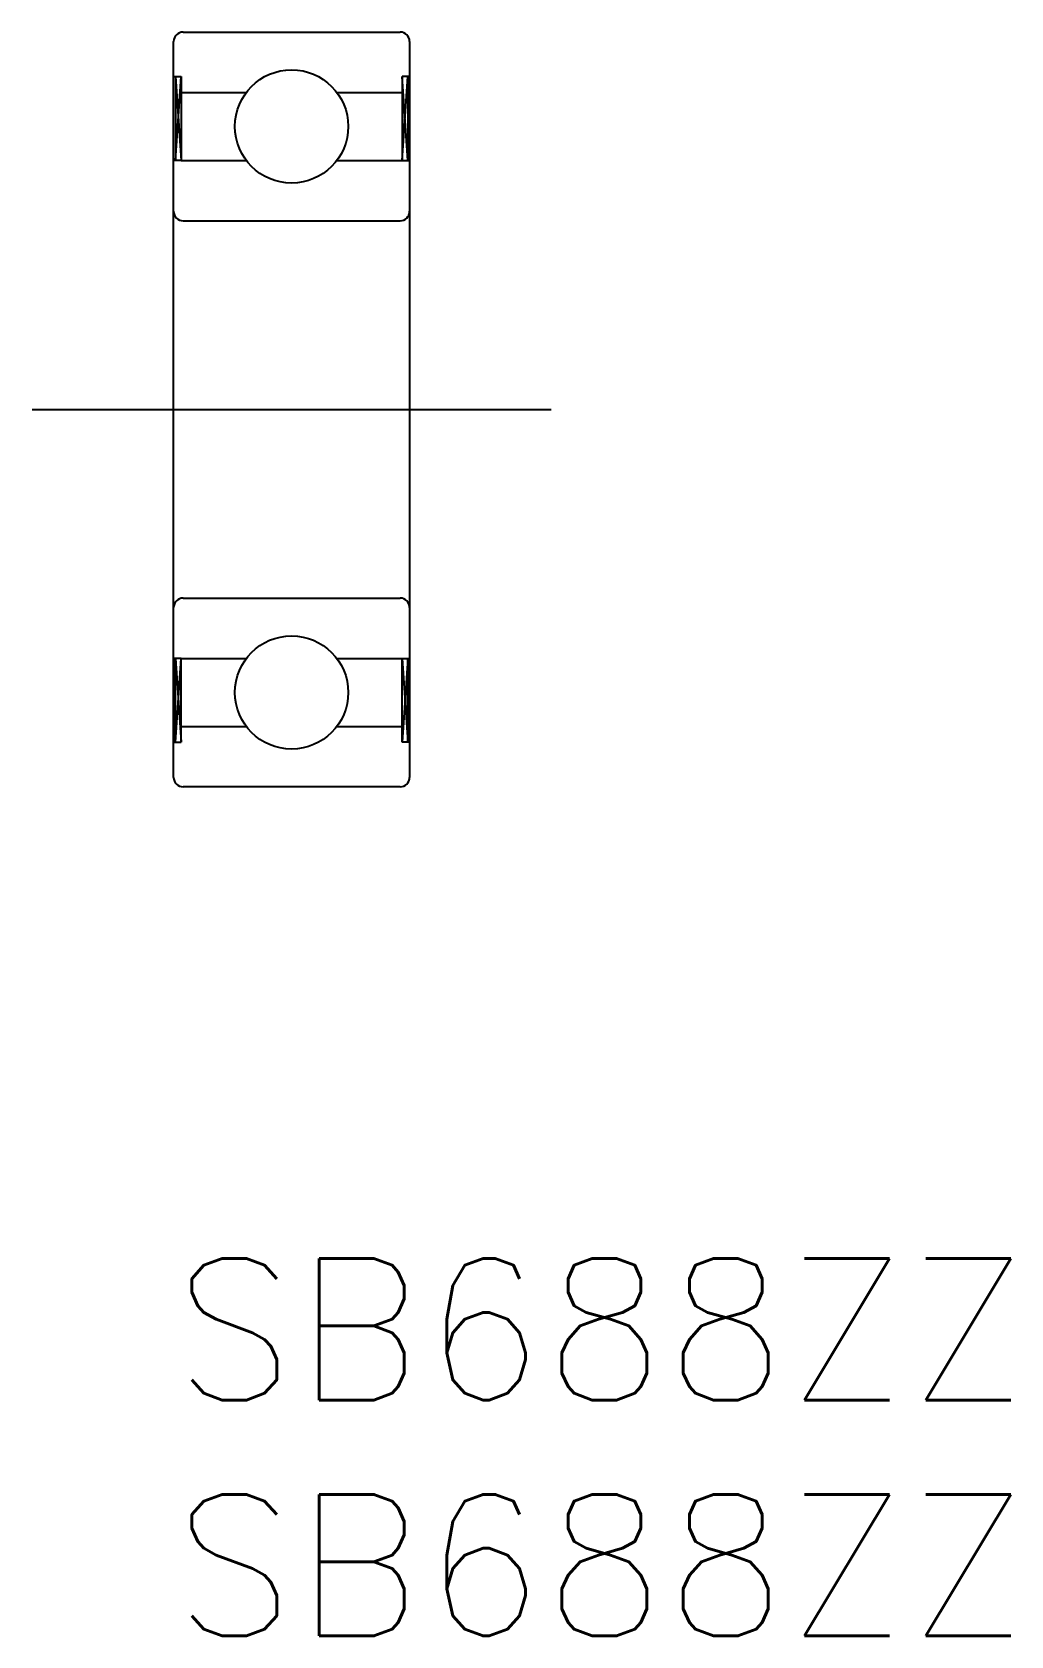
# Model space of a CAD drawing. Extents: x -3 to 17.7, y -8 to 26.
import ezdxf

# ---------------------------------------------------------------- set-up
doc = ezdxf.new("R2010")
doc.units = 0
doc.header["$LTSCALE"] = 0.5
doc.linetypes.add('CENTER', pattern=[50.8, 31.75, -6.35, 6.35, -6.35])
for name, color, linetype in [('MSM_CENTER', 1, 'CENTER'), ('MSM_CONTINUOUS', 7, 'CONTINUOUS'), ('MSM_NARROW', 5, 'CONTINUOUS'), ('MSM_PART_NUMBER', 7, 'CONTINUOUS')]:
    doc.layers.add(name, color=color, linetype=linetype)
doc.styles.get("Standard").update_dxf_attribs({"font": 'txt.shx', "height": 1, "bigfont": 'bigfont.shx'})

# ---------------------------------------------------------------- blocks, each defined once
blk = doc.blocks.new('*U6')
at = {"layer": 'MSM_PART_NUMBER'}
blk.add_text('SB688ZZ', height=3, dxfattribs=at).set_placement((0, -3))
blk = doc.blocks.new('*U7')
at = {"layer": 'MSM_PART_NUMBER'}
blk.add_text('SB688ZZ', height=3, dxfattribs=at).set_placement((0, -8))

msp = doc.modelspace()

# ---------------------------------------------------------------- linework, layer by layer
at = {"layer": 'MSM_CENTER'}
msp.add_line((-3, 18), (8, 18), dxfattribs=at)
at = {"layer": 'MSM_CONTINUOUS'}
for p, q in [((0.2, 26), (4.8, 26)), ((0, 10.2), (0, 25.8)), ((5, 25.8), (5, 10.2)), ((0, 25.056), (0.16, 25.056)), ((0.04, 25.056), (0.04, 23.28)), ((0.16, 25.056), (0.16, 23.28)), ((4.84, 25.056), (4.84, 23.28)), ((5, 25.056), (4.84, 25.056)), ((4.96, 25.056), (4.96, 23.28)), ((0.16, 24.72), (1.54, 24.72)), ((3.46, 24.72), (4.84, 24.72)), ((0.16, 23.28), (0, 23.28)), ((0.16, 23.28), (1.54, 23.28)), ((3.46, 23.28), (4.84, 23.28)), ((4.84, 23.28), (5, 23.28)), ((0.2, 22), (4.8, 22)), ((0.2, 14), (4.8, 14)), ((0.16, 12.72), (0, 12.72)), ((0.04, 10.944), (0.04, 12.72)), ((0.16, 12.72), (1.54, 12.72)), ((0.16, 10.944), (0.16, 12.72)), ((3.46, 12.72), (4.84, 12.72)), ((4.84, 12.72), (5, 12.72)), ((4.84, 10.944), (4.84, 12.72)), ((4.96, 10.944), (4.96, 12.72)), ((0.16, 11.28), (1.54, 11.28)), ((3.46, 11.28), (4.84, 11.28)), ((0, 10.944), (0.16, 10.944)), ((5, 10.944), (4.84, 10.944)), ((4.8, 10), (0.2, 10))]:
    msp.add_line(p, q, dxfattribs=at)
for centre in [(2.5, 24), (2.5, 12)]:
    msp.add_circle(centre, 1.2, dxfattribs=at)
for centre, start, end in [((0.2, 25.8), 90, 180), ((4.8, 25.8), 0, 90), ((0.2, 22.2), 180, 270), ((4.8, 22.2), 270, 0), ((0.2, 13.8), 90, 180), ((4.8, 13.8), 0, 90), ((0.2, 10.2), 180, 270), ((4.8, 10.2), 270, 0)]:
    msp.add_arc(centre, 0.2, start, end, dxfattribs=at)
at = {"layer": 'MSM_NARROW'}
for p, q in [((0.04, 23.28), (0.16, 25.056)), ((0.04, 25.056), (0.16, 23.28)), ((4.84, 23.28), (4.96, 25.056)), ((4.96, 23.28), (4.84, 25.056)), ((0.04, 12.72), (0.16, 10.944)), ((0.04, 10.944), (0.16, 12.72)), ((4.96, 12.72), (4.84, 10.944)), ((4.84, 12.72), (4.96, 10.944))]:
    msp.add_line(p, q, dxfattribs=at)

# ---------------------------------------------------------------- block references
at = {"layer": 'MSM_CONTINUOUS'}
for name in ['*U6', '*U7']:
    msp.add_blockref(name, (0, 0), dxfattribs=at)

doc.saveas('drawing.dxf')
